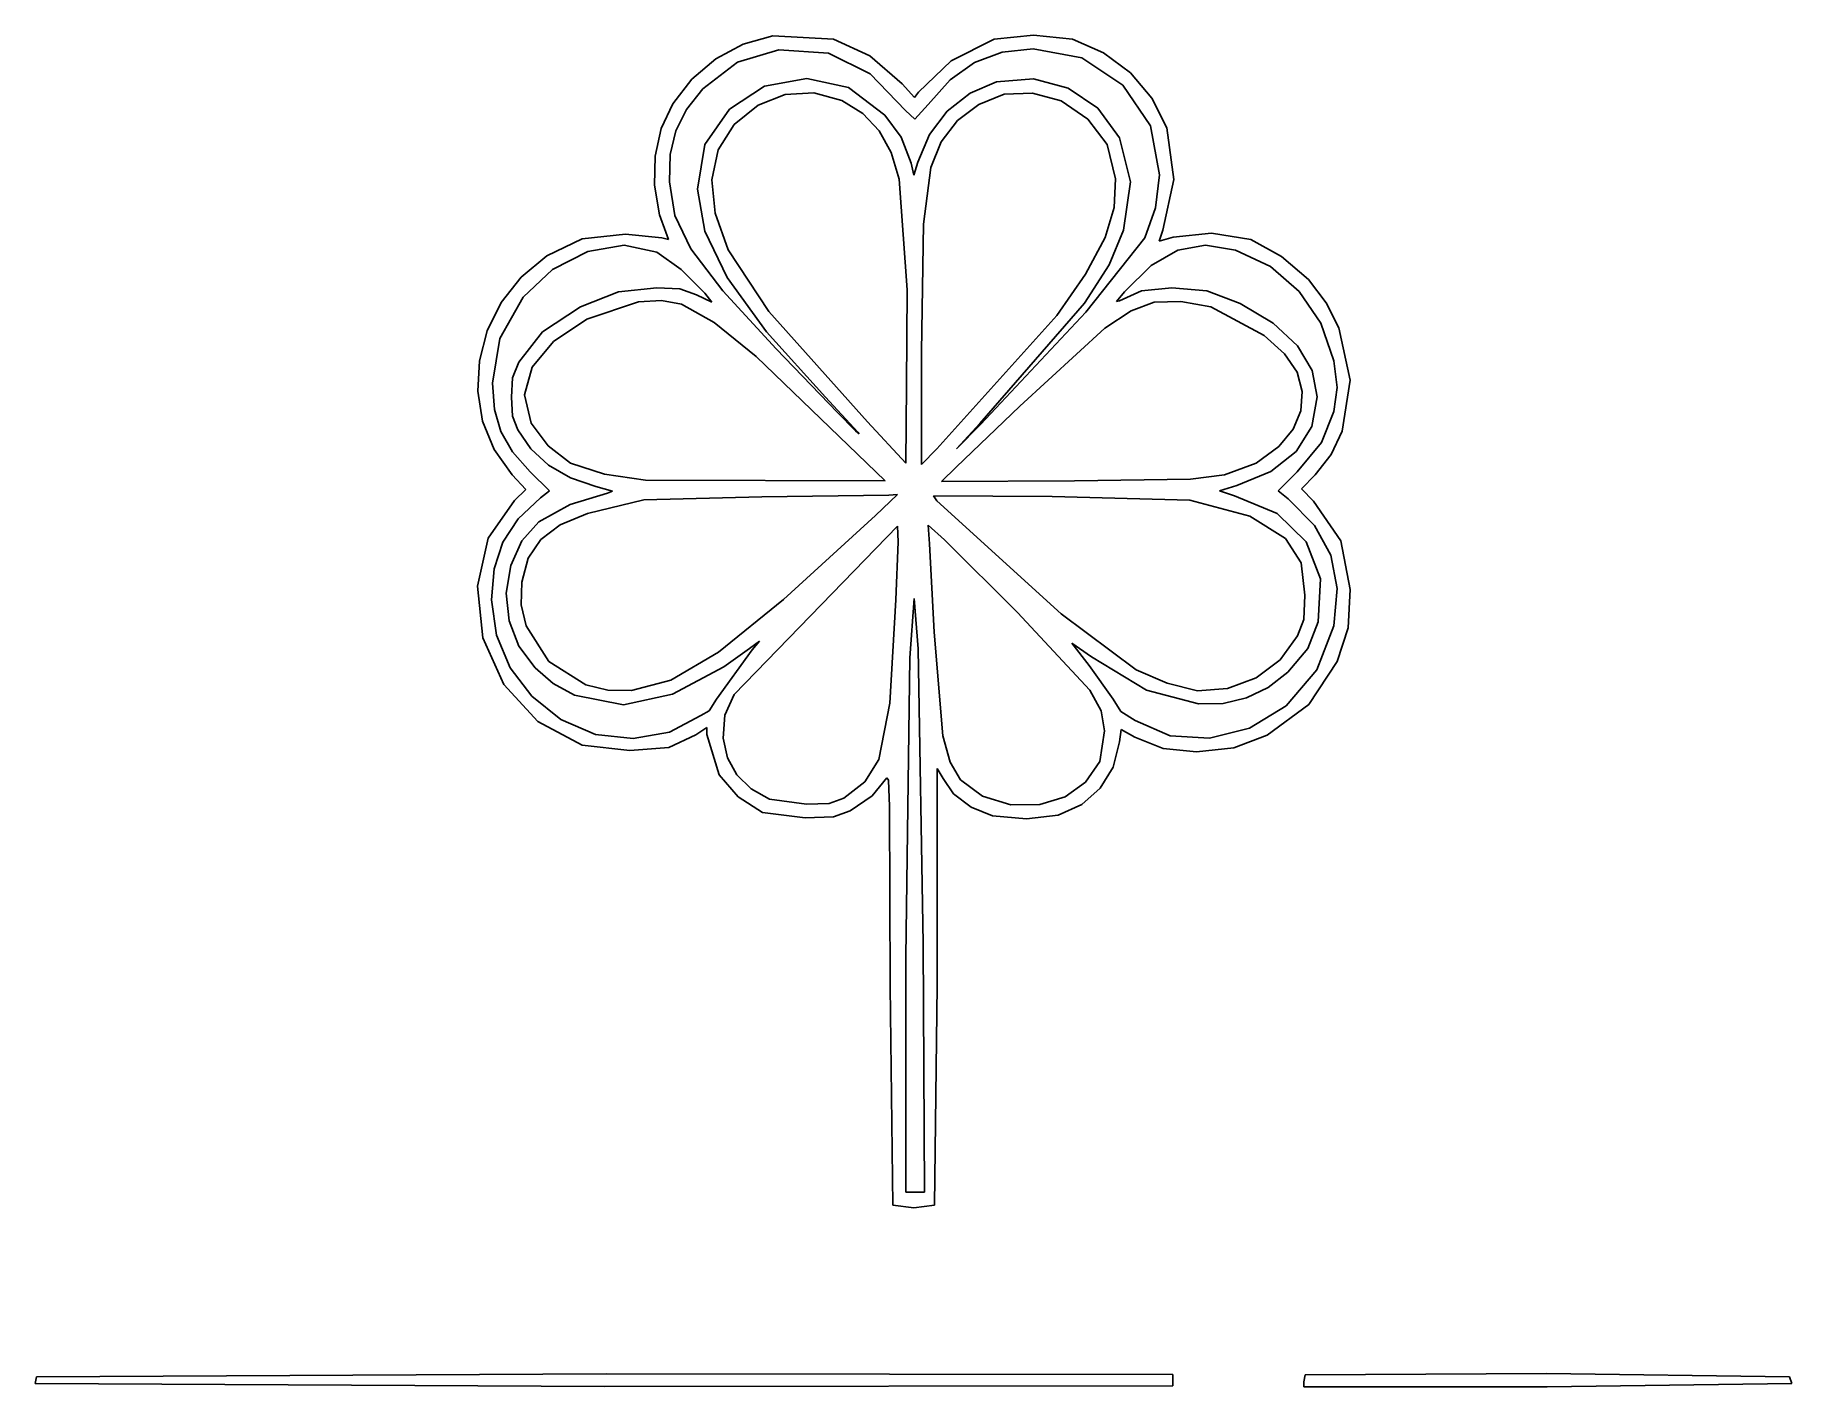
# Model space of a CAD drawing. Extents: x 4.5 to 56.5, y 6.4 to 46.4.
import ezdxf

# ---------------------------------------------------------------- set-up
doc = ezdxf.new("R2010")
doc.units = 0

msp = doc.modelspace()

# ---------------------------------------------------------------- linework, layer by layer
at = {"layer": 'Layer 1'}
for p, q in [((26.2892, 46.3797), (25.414122, 46.132557)), ((26.289225, 46.379692), (26.2892, 46.3797)), ((28.088585, 46.280462), (26.289225, 46.379692)), ((29.164398, 45.793413), (28.088585, 46.280462)), ((32.844976, 46.280466), (31.57236, 45.646225)), ((34.010092, 46.402022), (32.844976, 46.280466)), ((35.160326, 46.280466), (34.010092, 46.402022)), ((36.084915, 45.881379), (35.160326, 46.280466)), ((25.414122, 46.132557), (24.602301, 45.697499)), ((25.243162, 45.602392), (26.474435, 45.969541)), ((26.474435, 45.969541), (27.943025, 45.870312)), ((27.94302, 45.870323), (29.177599, 45.258409)), ((27.943025, 45.870312), (27.94302, 45.870323)), ((30.126095, 44.964022), (29.164398, 45.793413)), ((32.26694, 45.59248), (33.080519, 45.894096)), ((33.080519, 45.894096), (34.00263, 45.996011)), ((34.00263, 45.996011), (35.442285, 45.732227)), ((36.881126, 45.290655), (36.084915, 45.881379)), ((24.602301, 45.697499), (23.894673, 45.102433)), ((24.225235, 44.818481), (25.243162, 45.602392)), ((29.177599, 45.258409), (30.21868, 44.170193)), ((31.57236, 45.646225), (30.602396, 44.719256)), ((31.543909, 45.082481), (32.26694, 45.59248)), ((35.442285, 45.732227), (36.64875, 44.917721)), ((37.51485, 44.539924), (36.881126, 45.290655)), ((23.894673, 45.102433), (23.33217, 44.37527)), ((23.73622, 44.201501), (24.225235, 44.818481)), ((26.048574, 44.889597), (25.00584, 44.216491)), ((27.29473, 45.11617), (26.048574, 44.889597)), ((28.53427, 44.852386), (27.29473, 45.11617)), ((29.61008, 44.03788), (28.53427, 44.852386)), ((30.489936, 44.553874), (30.126095, 44.964022)), ((30.602396, 44.719256), (30.489936, 44.553874)), ((30.89344, 44.355421), (31.543909, 45.082481)), ((32.911108, 45.016937), (32.129573, 44.686896)), ((34.007074, 45.106449), (32.911108, 45.016937)), ((35.035441, 44.835016), (34.007074, 45.106449)), ((35.911245, 44.241088), (35.035441, 44.835016)), ((36.64875, 44.917721), (37.469047, 43.72118)), ((23.33217, 44.37527), (22.99293, 43.636425)), ((23.418996, 43.569019), (23.73622, 44.201501)), ((25.00584, 44.216491), (24.282293, 43.167967)), ((25.151363, 43.760043), (25.855994, 44.332059)), ((25.855994, 44.332059), (26.660475, 44.6498)), ((26.660475, 44.6498), (27.505887, 44.699622)), ((27.505887, 44.699622), (28.333313, 44.467879)), ((28.333313, 44.467879), (28.333322, 44.467883)), ((28.333322, 44.467883), (28.953402, 44.087297)), ((30.496522, 43.917985), (30.89344, 44.355421)), ((32.129573, 44.686896), (31.456572, 44.157776)), ((31.761686, 43.878289), (32.389519, 44.354074)), ((32.389519, 44.354074), (33.142627, 44.653108)), ((33.142627, 44.653108), (33.978633, 44.686184)), ((33.978633, 44.686184), (34.829527, 44.461265)), ((34.829527, 44.461265), (34.829532, 44.461268)), ((34.829532, 44.461268), (35.616752, 43.919641)), ((36.549518, 43.363117), (35.911245, 44.241088)), ((37.951976, 43.660816), (37.51485, 44.539924)), ((24.674132, 43.007245), (25.151363, 43.760043)), ((28.953402, 44.087297), (29.438903, 43.576473)), ((30.088862, 43.38131), (29.61008, 44.03788)), ((30.21868, 44.170193), (30.496522, 43.917985)), ((31.456572, 44.157776), (30.928693, 43.466169)), ((31.280217, 43.247458), (31.761686, 43.878289)), ((35.616752, 43.919641), (36.185662, 43.164668)), ((37.469047, 43.72118), (37.73366, 42.271601)), ((22.99293, 43.636425), (22.811216, 42.820678)), ((23.256818, 42.873277), (23.418996, 43.569019)), ((24.282293, 43.167967), (24.059854, 41.841601)), ((29.438903, 43.576473), (29.796645, 42.929209)), ((30.384069, 42.61559), (30.088862, 43.38131)), ((30.928693, 43.466169), (30.582528, 42.648667)), ((30.966197, 42.483288), (31.280217, 43.247458)), ((36.185662, 43.164668), (36.437043, 42.152528)), ((36.882764, 42.059081), (36.549518, 43.363117)), ((38.161185, 42.131034), (37.951976, 43.660816)), ((22.811216, 42.820678), (22.79075, 41.960277)), ((23.232941, 42.066521), (23.256818, 42.873277)), ((24.484046, 42.123587), (24.674132, 43.007245)), ((29.796645, 42.929209), (30.033452, 42.139303)), ((30.582528, 42.648667), (30.470068, 42.26498)), ((24.582965, 41.132016), (24.484046, 42.123587)), ((30.033452, 42.139303), (30.271602, 38.864733)), ((30.470068, 42.26498), (30.384069, 42.61559)), ((30.748719, 40.808789), (30.966197, 42.483288)), ((36.437043, 42.152528), (36.399005, 41.300807)), ((37.73366, 42.271601), (37.622854, 41.296672)), ((37.839516, 40.631016), (38.161185, 42.131034)), ((22.79075, 41.960277), (22.935253, 41.08747)), ((23.392122, 41.069159), (23.232941, 42.066521)), ((24.059854, 41.841601), (24.276299, 40.604024)), ((36.675209, 40.631007), (36.882764, 42.059081)), ((22.935253, 41.08747), (23.127096, 40.571477)), ((24.97275, 40.055483), (24.582965, 41.132016)), ((36.399005, 41.300807), (36.13274, 40.419318)), ((37.622854, 41.296672), (37.303666, 40.406091)), ((23.127096, 40.571477), (23.20896, 40.357307)), ((23.866356, 40.07614), (23.392122, 41.069159)), ((24.276299, 40.604024), (24.938035, 39.23435)), ((30.69497, 37.045518), (30.748719, 40.808789)), ((36.245011, 39.605843), (36.675209, 40.631007)), ((37.727056, 40.306867), (37.839516, 40.631016)), ((20.651325, 40.381288), (19.601151, 39.876872)), ((21.929731, 40.518555), (20.651325, 40.381288)), ((20.81419, 40.001757), (21.892585, 40.187916)), ((21.892585, 40.187916), (22.862451, 39.982741)), ((23.008021, 40.406095), (21.929731, 40.518555)), ((23.20896, 40.357307), (23.008021, 40.406095)), ((24.81441, 38.841251), (23.866356, 40.07614)), ((26.172603, 38.223052), (24.97275, 40.055483)), ((36.13274, 40.419318), (35.551421, 39.326969)), ((37.303666, 40.406091), (35.553923, 38.206507)), ((37.495363, 39.589211), (38.283512, 40.044736)), ((38.143819, 40.425942), (37.727056, 40.306867)), ((39.27669, 40.544191), (38.143819, 40.425942)), ((38.283512, 40.044736), (39.102672, 40.191407)), ((39.102672, 40.191407), (39.989433, 40.042248)), ((40.439329, 40.35979), (39.27669, 40.544191)), ((39.989432, 40.042255), (41.022758, 39.556652)), ((39.989433, 40.042248), (39.989432, 40.042255)), ((41.345622, 39.853722), (40.439329, 40.35979)), ((19.601151, 39.876872), (18.843236, 39.242048)), ((19.769284, 39.472017), (20.81419, 40.001757)), ((22.862451, 39.982741), (22.862432, 39.982718)), ((22.862432, 39.982718), (23.57523, 39.47086)), ((35.515883, 38.47773), (36.245011, 39.605843)), ((36.701633, 38.811808), (37.495363, 39.589211)), ((41.022758, 39.556652), (41.875613, 38.821734)), ((42.152689, 39.16904), (41.345622, 39.853722)), ((18.843236, 39.242048), (18.254942, 38.490863)), ((18.899891, 38.646451), (19.769284, 39.472017)), ((23.57523, 39.47086), (24.278102, 38.765508)), ((24.938035, 39.23435), (26.108321, 37.630246)), ((35.551421, 39.326969), (34.69722, 38.110578)), ((42.668864, 38.486489), (42.152689, 39.16904)), ((18.254942, 38.490863), (17.841539, 37.656419)), ((18.213554, 37.428411), (18.899891, 38.646451)), ((21.722946, 38.810987), (20.600006, 38.36859)), ((20.791862, 37.998143), (22.317514, 38.515789)), ((22.855816, 38.93089), (21.722946, 38.810987)), ((22.317514, 38.515789), (22.997545, 38.556308)), ((23.543805, 38.899467), (22.855816, 38.93089)), ((22.997545, 38.556308), (23.590132, 38.447983)), ((24.033336, 38.719201), (23.543805, 38.899467)), ((24.483176, 38.500896), (24.033336, 38.719201)), ((24.278102, 38.765508), (24.483176, 38.500896)), ((26.395051, 37.118281), (24.81441, 38.841251)), ((30.271602, 38.864733), (30.245141, 36.040003)), ((32.421579, 34.915397), (35.515883, 38.47773)), ((36.46679, 38.522389), (36.701633, 38.811808)), ((36.549481, 38.540581), (36.46679, 38.522389)), ((37.2077, 38.842404), (36.549481, 38.540581)), ((36.897923, 38.248175), (37.581468, 38.50752)), ((38.104071, 38.930883), (37.2077, 38.842404)), ((37.581468, 38.50752), (38.373648, 38.521577)), ((39.142667, 38.837442), (38.104071, 38.930883)), ((38.373648, 38.521577), (39.255138, 38.361984)), ((40.121731, 38.461197), (39.142667, 38.837442)), ((41.875613, 38.821734), (42.511405, 37.878435)), ((43.045961, 37.74851), (42.668864, 38.486489)), ((20.600006, 38.36859), (19.478715, 37.627679)), ((19.797606, 37.344472), (20.791862, 37.998143)), ((23.590132, 38.447983), (23.590132, 38.447975)), ((23.590132, 38.447975), (24.555965, 37.898906)), ((29.09408, 34.961713), (26.172603, 38.223052)), ((34.69722, 38.110578), (31.14481, 34.167868)), ((35.553923, 38.206507), (32.454656, 34.895551)), ((36.12197, 37.737661), (36.897923, 38.248175)), ((39.255138, 38.361984), (39.255132, 38.361977)), ((39.255132, 38.361977), (40.839494, 37.518528)), ((41.103485, 37.879461), (40.121731, 38.461197)), ((17.841539, 37.656419), (17.608299, 36.771818)), ((19.478715, 37.627679), (18.774186, 36.728)), ((24.555965, 37.898906), (25.799642, 36.893385)), ((26.108321, 37.630246), (27.850414, 35.689381)), ((33.605678, 35.42479), (36.12197, 37.737661)), ((40.839494, 37.518528), (41.439418, 36.977728)), ((41.818558, 37.215865), (41.103485, 37.879461)), ((42.511405, 37.878435), (42.893542, 36.767685)), ((43.379825, 36.194641), (43.045961, 37.74851)), ((17.993596, 36.106181), (18.213554, 37.428411)), ((19.173599, 36.584127), (19.797606, 37.344472)), ((28.210122, 35.235402), (26.395051, 37.118281)), ((30.69497, 33.704798), (30.69497, 37.045518)), ((41.439418, 36.977728), (41.808632, 36.436927)), ((42.255787, 36.485289), (41.818558, 37.215865)), ((17.608299, 36.771818), (17.560493, 35.870163)), ((18.774186, 36.728), (18.590611, 36.263276)), ((18.945268, 35.761763), (19.173599, 36.584127)), ((25.799642, 36.893385), (29.616662, 33.215285)), ((41.808632, 36.436927), (41.963988, 35.858295)), ((42.404011, 35.702617), (42.255787, 36.485289)), ((42.893542, 36.767685), (42.993598, 35.98212)), ((18.051996, 35.333021), (17.993596, 36.106181)), ((18.590611, 36.263276), (18.555881, 35.6894)), ((30.245141, 36.040003), (30.23191, 33.737883)), ((42.993598, 35.98212), (42.900157, 35.266015)), ((43.148082, 34.684184), (43.379825, 36.194641)), ((17.560493, 35.870163), (17.703394, 34.984555)), ((18.555881, 35.6894), (18.586477, 35.132888)), ((19.138042, 34.922033), (18.945268, 35.761763)), ((27.850414, 35.689381), (28.809631, 34.657391)), ((31.720318, 33.62543), (33.605678, 35.42479)), ((41.963988, 35.858295), (41.925227, 35.290827)), ((42.244107, 34.830024), (42.404011, 35.702617)), ((17.703394, 34.984555), (18.042273, 34.148097)), ((18.242494, 34.673972), (18.051996, 35.333021)), ((18.586477, 35.132888), (18.741109, 34.730183)), ((19.639153, 34.253059), (19.138042, 34.922033)), ((28.743996, 34.700494), (28.210122, 35.235402)), ((30.23191, 33.737883), (29.09408, 34.961713)), ((31.733589, 34.167869), (32.421579, 34.915397)), ((32.454656, 34.895551), (31.733589, 34.167869)), ((41.925227, 35.290827), (41.694209, 34.745686)), ((42.900157, 35.266015), (42.531355, 34.348142)), ((18.588039, 34.074461), (18.242494, 34.673972)), ((18.741109, 34.730183), (19.128827, 34.160647)), ((28.845615, 34.607117), (28.743996, 34.700494)), ((28.809631, 34.657391), (28.845615, 34.607117)), ((41.694209, 34.745686), (41.272794, 34.234037)), ((41.779693, 34.085185), (42.244107, 34.830024)), ((42.531355, 34.348142), (41.815247, 33.479885)), ((42.81817, 34.000469), (43.148082, 34.684184)), ((18.042273, 34.148097), (18.582401, 33.393892)), ((19.111576, 33.479911), (18.588039, 34.074461)), ((19.128827, 34.160647), (19.654846, 33.681659)), ((20.308952, 33.737893), (19.639153, 34.253059)), ((31.14481, 34.167868), (30.69497, 33.704798)), ((41.272794, 34.234037), (40.594727, 33.742851)), ((41.033715, 33.494149), (41.779693, 34.085185)), ((42.344532, 33.39389), (42.81817, 34.000469)), ((18.582401, 33.393892), (18.979318, 32.963898)), ((19.680491, 32.924227), (19.111576, 33.479911)), ((19.654846, 33.681659), (20.301182, 33.306862)), ((20.301182, 33.306862), (21.049849, 33.049903)), ((21.307858, 33.417052), (20.308952, 33.737893)), ((22.525072, 33.235131), (21.307858, 33.417052)), ((31.290324, 33.195436), (31.720318, 33.62543)), ((39.658664, 33.40051), (38.655621, 33.268204)), ((40.594727, 33.742851), (39.658664, 33.40051)), ((40.029121, 33.082967), (41.033715, 33.494149)), ((41.815247, 33.479885), (41.246332, 32.924201)), ((41.940999, 32.983742), (42.344532, 33.39389)), ((18.979318, 32.963898), (18.648553, 32.639749)), ((19.415879, 32.719153), (19.680491, 32.924227)), ((21.400459, 32.851444), (20.293225, 32.514891)), ((21.049849, 33.049903), (21.547649, 32.913462)), ((21.547649, 32.913462), (21.400459, 32.851444)), ((29.616662, 33.215285), (22.525072, 33.235131)), ((25.965022, 32.745598), (29.729122, 32.79852)), ((29.987118, 32.81175), (29.332204, 32.196528)), ((29.729122, 32.79852), (29.987118, 32.81175)), ((31.144802, 32.626529), (31.045573, 32.778681)), ((31.045573, 32.778681), (34.558293, 32.758835)), ((35.226424, 33.215282), (31.290324, 33.195436)), ((34.558293, 32.758835), (38.633313, 32.646375)), ((38.655621, 33.268204), (35.226424, 33.215282)), ((39.513128, 32.917585), (40.029121, 33.082967)), ((39.956352, 32.778664), (39.513128, 32.917585)), ((41.221214, 32.247788), (39.956352, 32.778664)), ((41.246332, 32.924201), (41.54402, 32.686051)), ((42.298225, 32.619901), (41.940999, 32.983742)), ((18.648553, 32.639749), (17.868774, 31.519286)), ((18.755073, 32.098041), (19.415879, 32.719153)), ((20.293225, 32.514891), (19.369569, 32.004687)), ((19.997921, 31.919099), (20.805092, 32.256067)), ((20.805092, 32.256067), (22.472146, 32.652157)), ((22.472146, 32.652157), (25.965022, 32.745598)), ((34.822902, 29.279189), (31.144802, 32.626529)), ((38.633313, 32.646375), (38.633302, 32.646367)), ((38.633302, 32.646367), (40.407028, 32.177509)), ((42.082338, 31.409302), (41.221214, 32.247788)), ((41.54402, 32.686051), (42.32514, 31.899865)), ((43.105288, 31.441554), (42.298225, 32.619901)), ((18.302028, 31.406846), (18.755073, 32.098041)), ((19.369569, 32.004687), (18.867427, 31.439803)), ((19.423319, 31.485385), (19.997921, 31.919099)), ((25.151337, 26.897691), (29.987117, 31.879001)), ((29.332202, 32.196527), (26.608976, 29.707111)), ((29.332204, 32.196528), (29.332202, 32.196527)), ((29.987117, 31.879001), (30.006963, 31.409315)), ((30.92648, 31.34976), (30.886788, 31.905444)), ((30.886788, 31.905444), (31.369704, 31.468835)), ((40.407028, 32.177509), (41.471262, 31.515157)), ((42.32514, 31.899865), (42.806713, 31.020651)), ((17.868774, 31.519286), (17.550413, 30.106089)), ((18.043722, 30.617663), (18.302028, 31.406846)), ((18.867427, 31.439803), (18.537696, 30.710572)), ((19.053379, 30.927634), (19.423319, 31.485385)), ((30.006962, 31.409307), (29.934194, 29.702567)), ((30.006963, 31.409315), (30.006962, 31.409307)), ((31.065401, 28.74334), (30.92648, 31.34976)), ((31.369704, 31.468835), (33.539524, 29.325485)), ((41.471262, 31.515157), (41.934332, 30.796571)), ((42.500651, 30.322741), (42.082338, 31.409302)), ((43.376515, 30.000251), (43.105288, 31.441554)), ((18.537696, 30.710572), (18.403943, 29.895755)), ((18.860192, 30.218557), (19.053379, 30.927634)), ((41.934332, 30.796571), (42.040177, 29.834877)), ((42.806713, 31.020651), (42.99432, 30.034767)), ((17.967129, 29.702583), (18.043722, 30.617663)), ((18.847002, 29.553242), (18.860192, 30.218557)), ((42.437082, 29.047644), (42.500651, 30.322741)), ((17.550413, 30.106089), (17.710524, 28.571033)), ((18.116388, 28.652712), (17.967129, 29.702583)), ((18.403943, 29.895755), (18.489735, 29.074117)), ((26.608976, 29.707111), (24.683306, 28.14797)), ((29.934194, 29.702567), (29.754754, 26.640514)), ((30.344341, 27.982577), (30.476647, 29.735627)), ((30.476647, 29.735627), (30.595722, 28.247187)), ((42.040177, 29.834877), (42.010408, 29.116291)), ((42.99432, 30.034767), (42.89354, 28.928571)), ((43.324419, 28.866552), (43.376515, 30.000251)), ((18.98909, 28.928471), (18.847002, 29.553242)), ((33.539522, 29.325487), (35.676263, 27.029982)), ((33.539524, 29.325485), (33.539522, 29.325487)), ((37.052252, 27.625369), (34.822902, 29.279189)), ((18.521161, 27.689049), (18.116388, 28.652712)), ((18.489735, 29.074117), (18.774192, 28.327416)), ((19.668089, 27.870955), (18.98909, 28.928471)), ((31.325052, 25.674675), (31.065401, 28.74334)), ((41.821872, 28.630897), (41.311357, 27.924611)), ((42.010408, 29.116291), (41.821872, 28.630897)), ((42.123683, 28.256291), (42.437082, 29.047644)), ((42.89354, 28.928571), (42.390779, 27.626187)), ((42.999443, 27.876741), (43.324419, 28.866552)), ((17.710524, 28.571033), (18.330191, 27.197844)), ((18.774192, 28.327416), (19.257109, 27.684907)), ((24.683306, 28.14797), (23.276109, 27.318165)), ((25.68056, 28.214134), (24.62873, 26.758774)), ((24.840419, 27.717987), (25.601177, 28.260441)), ((25.601177, 28.260441), (25.898865, 28.47213)), ((25.898865, 28.47213), (25.68056, 28.214134)), ((30.595722, 28.247197), (30.741258, 19.534857)), ((30.595722, 28.247187), (30.595722, 28.247197)), ((35.65641, 27.751048), (35.140417, 28.412577)), ((35.140417, 28.412577), (35.722563, 28.009044)), ((41.537403, 27.559204), (42.123683, 28.256291)), ((19.161603, 26.845703), (18.521161, 27.689049)), ((19.257109, 27.684907), (19.795634, 27.22225)), ((20.755167, 27.18679), (19.668089, 27.870955)), ((23.323031, 26.905132), (24.840419, 27.717987)), ((30.231881, 19.137937), (30.344341, 27.982577)), ((36.364246, 26.758755), (35.65641, 27.751048)), ((35.722563, 28.009044), (37.348376, 27.026158)), ((37.965158, 27.233413), (37.052252, 27.625369)), ((41.311357, 27.924611), (40.595562, 27.391357)), ((40.950284, 27.104519), (41.537403, 27.559204)), ((42.390779, 27.626187), (41.4911, 26.566911)), ((42.157645, 26.601639), (42.999443, 27.876741)), ((18.330191, 27.197844), (19.335612, 26.101255)), ((19.795634, 27.22225), (20.424706, 26.881149)), ((21.407354, 27.028708), (20.755167, 27.18679)), ((23.276109, 27.318165), (22.108302, 27.016757)), ((38.858222, 27.010147), (37.965158, 27.233413)), ((39.752009, 27.072684), (38.858222, 27.010147)), ((40.595562, 27.391357), (39.752009, 27.072684)), ((40.309751, 26.796895), (40.950284, 27.104519)), ((20.017869, 26.156783), (19.161603, 26.845703)), ((20.424706, 26.881149), (21.870149, 26.593387)), ((22.108302, 27.016757), (21.407354, 27.028708)), ((21.870149, 26.593387), (23.323031, 26.905132)), ((24.62873, 26.758774), (24.410425, 26.414779)), ((24.86936, 26.28412), (25.151337, 26.897691)), ((29.754754, 26.640514), (29.431432, 24.972637)), ((35.676263, 27.029982), (36.012195, 26.417446)), ((36.595781, 26.394914), (36.364246, 26.758755)), ((37.348376, 27.026158), (38.895423, 26.620661)), ((38.895423, 26.620661), (39.622549, 26.63579)), ((39.622549, 26.63579), (40.309751, 26.796895)), ((41.4911, 26.566911), (40.405367, 25.905178)), ((40.928853, 25.693691), (42.157645, 26.601639)), ((19.335612, 26.101255), (20.652983, 25.395999)), ((21.049235, 25.718623), (20.017869, 26.156783)), ((24.165659, 26.275858), (23.231043, 25.780021)), ((24.410425, 26.414779), (24.165659, 26.275858)), ((24.820572, 25.601091), (24.86936, 26.28412)), ((36.012195, 26.417446), (36.106252, 25.825997)), ((37.01916, 26.130302), (36.595781, 26.394914)), ((38.052801, 25.675709), (37.01916, 26.130302)), ((22.156264, 25.593656), (21.049235, 25.718623)), ((23.231043, 25.780021), (22.156264, 25.593656)), ((23.216414, 25.324885), (24.013553, 25.700302)), ((24.013553, 25.700302), (24.344318, 25.925222)), ((24.344318, 25.925222), (24.344318, 25.713533)), ((24.344318, 25.713533), (24.701544, 24.516163)), ((24.948021, 25.026903), (24.820572, 25.601091)), ((31.537981, 24.898514), (31.325052, 25.674675)), ((36.106252, 25.825997), (35.967331, 24.919702)), ((36.36306, 24.752458), (36.556143, 25.501848)), ((36.556143, 25.501848), (36.60245, 25.859074)), ((36.60245, 25.859074), (37.005983, 25.634154)), ((37.005983, 25.634154), (37.844472, 25.302562)), ((39.220402, 25.604389), (38.052801, 25.675709)), ((40.405367, 25.905178), (39.220402, 25.604389)), ((39.939866, 25.314966), (40.928853, 25.693691)), ((20.652983, 25.395999), (22.062043, 25.237232)), ((22.062043, 25.237232), (23.216414, 25.324885)), ((25.229896, 24.520317), (24.948021, 25.026903)), ((29.431432, 24.972637), (29.018803, 24.311934)), ((37.844472, 25.302562), (38.831803, 25.20416)), ((38.831803, 25.20416), (39.939866, 25.314966)), ((24.701544, 24.516163), (25.268806, 23.872)), ((25.649451, 24.104277), (25.229896, 24.520317)), ((31.158066, 18.291183), (31.158066, 24.708013)), ((31.158066, 24.708013), (31.330064, 24.410325)), ((31.852621, 24.37725), (31.537981, 24.898514)), ((35.967331, 24.919702), (35.544882, 24.302309)), ((35.983923, 24.125866), (36.36306, 24.752458)), ((26.189942, 23.801731), (25.649451, 24.104277)), ((29.018803, 24.311934), (28.392832, 23.834807)), ((29.230542, 23.897637), (29.663014, 24.436783)), ((29.663014, 24.436783), (29.718624, 24.362568)), ((29.718624, 24.362568), (29.750667, 23.585065)), ((31.330064, 24.410325), (31.640983, 23.960485)), ((31.640983, 23.960485), (32.167726, 23.569356)), ((32.49761, 23.886891), (31.852621, 24.37725)), ((35.544882, 24.302309), (34.944441, 23.870352)), ((35.436096, 23.643158), (35.983923, 24.125866)), ((25.268806, 23.872), (25.984914, 23.411413)), ((25.984914, 23.411413), (27.255054, 23.252646)), ((27.288082, 23.649579), (26.189942, 23.801731)), ((27.962012, 23.677693), (27.288082, 23.649579)), ((28.392832, 23.834807), (27.962012, 23.677693)), ((28.0861, 23.280761), (28.584724, 23.45772)), ((28.584724, 23.45772), (29.230542, 23.897637)), ((29.750667, 23.585065), (29.768859, 18.258103)), ((32.167726, 23.569356), (32.798663, 23.312187)), ((33.341061, 23.629722), (32.49761, 23.886891)), ((34.198877, 23.640575), (33.341061, 23.629722)), ((34.944441, 23.870352), (34.198877, 23.640575)), ((34.736943, 23.325418), (35.436096, 23.643158)), ((27.255054, 23.252646), (28.0861, 23.280761)), ((32.798663, 23.312187), (33.797573, 23.222054)), ((33.797573, 23.222054), (34.736943, 23.325418)), ((30.741258, 19.534857), (30.78095, 12.172037)), ((30.231881, 12.172037), (30.231881, 19.137937)), ((29.768859, 18.258103), (29.848243, 11.788353)), ((31.078683, 11.788353), (31.158066, 18.291183)), ((30.503108, 12.172037), (30.231881, 12.172037)), ((30.78095, 12.172037), (30.503108, 12.172037)), ((29.848243, 11.788353), (30.463464, 11.708969)), ((30.463464, 11.708969), (31.078683, 11.788353)), ((21.360808, 6.800428), (4.498408, 6.714429)), ((38.137208, 6.780582), (21.360808, 6.800428)), ((38.137208, 6.6152), (38.137208, 6.780582)), ((42.0534, 6.76735), (42.007093, 6.568891)), ((49.19129, 6.813657), (42.05339, 6.76735)), ((42.05339, 6.76735), (42.0534, 6.76735)), ((56.38873, 6.714427), (49.19129, 6.813657)), ((4.4984, 6.71443), (4.458708, 6.515971)), ((4.458708, 6.515971), (21.314508, 6.429972)), ((4.498408, 6.714429), (4.4984, 6.71443)), ((21.314508, 6.429972), (38.137208, 6.449818)), ((38.137208, 6.449818), (38.137208, 6.6152)), ((42.007093, 6.568891), (42.007093, 6.416739)), ((42.007093, 6.416739), (49.211143, 6.416739)), ((49.211143, 6.416739), (56.454883, 6.515968)), ((56.454883, 6.515968), (56.38873, 6.714427))]:
    msp.add_line(p, q, dxfattribs=at)

doc.saveas('drawing.dxf')
